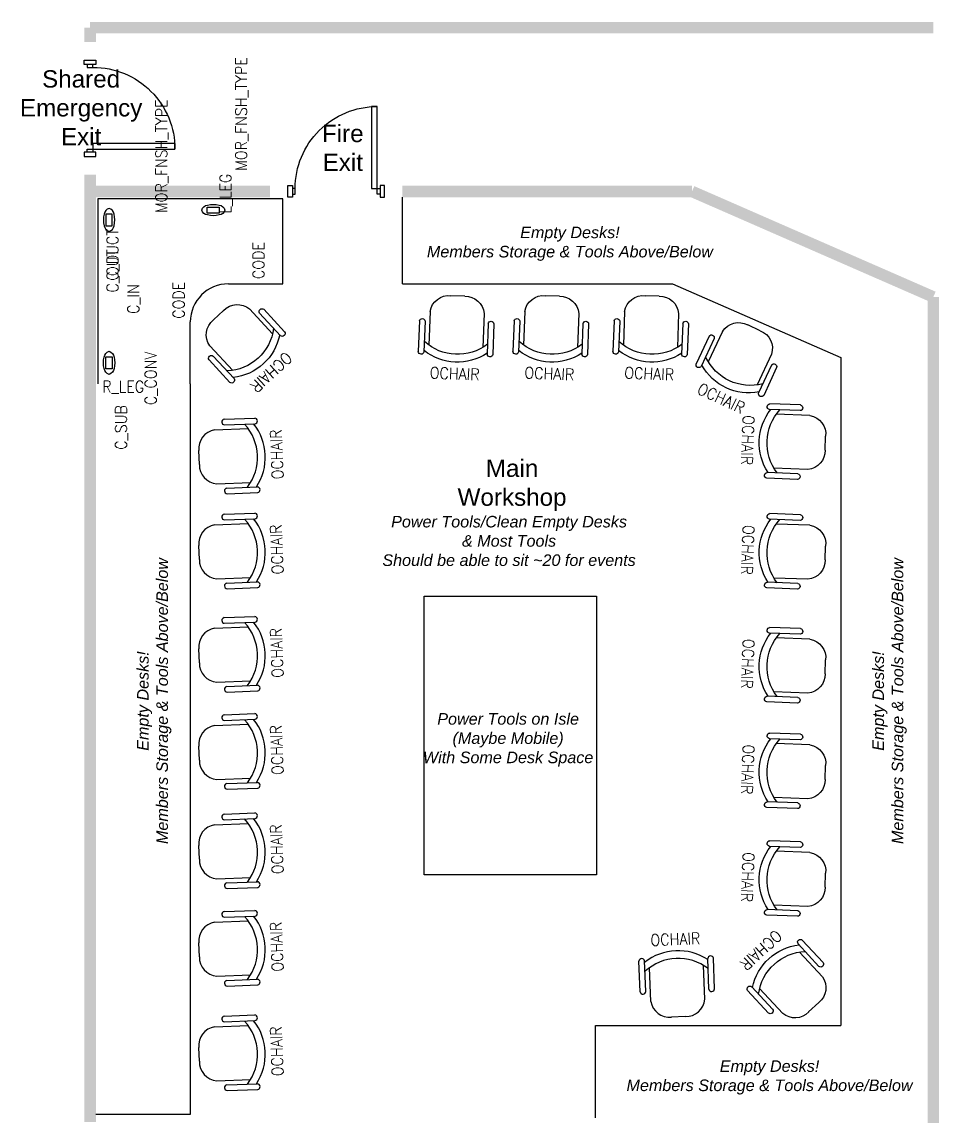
# Model space of a CAD drawing. Extents: x 174723 to 417084, y 13529 to 78714.
# Drawn here: x 328063 to 336004, y 32000 to 41475 of the extents above; entities that cross this region are included whole.
import ezdxf
from ezdxf.enums import TextEntityAlignment as Align

# ---------------------------------------------------------------- set-up
doc = ezdxf.new("R2010")
doc.units = 0
doc.linetypes.add('HIDDEN2', pattern=[4.7625, 3.175, -1.5875])
doc.layers.get('0').update_dxf_attribs({"linetype": 'CONTINUOUS'})
for name, color, linetype in [('DAMS', 34, 'CONTINUOUS'), ('DIMENSIONS', 4, 'CONTINUOUS'), ('M-CHAIRS', 212, 'CONTINUOUS'), ('M1-CABLE', 253, 'CONTINUOUS'), ('M1-CODES', 7, 'CONTINUOUS'), ('M1-DESKING', 34, 'CONTINUOUS'), ('MP-CODES', 7, 'CONTINUOUS'), ('ROOM_TEXT', 1, 'CONTINUOUS'), ('WALLS', 7, 'CONTINUOUS')]:
    doc.layers.add(name, color=color, linetype=linetype)
doc.styles.add('MORRIS_TXT', font='ROMANS.SHX', dxfattribs={"width": 0.9, "height": 75})
doc.styles.add('ROOM_TEXT', font='arial.ttf')
doc.linetypes.add('ZIGZAG', pattern='A,0.00254,-5.08,[131,ltypeshp.shx,S=5.08,R=0,X=-5.08,Y=0],-10.16,[131,ltypeshp.shx,S=5.08,R=180,X=5.08,Y=0],-5.08', length=20.32254)

# ---------------------------------------------------------------- blocks, each defined once
blk = doc.blocks.new('SINGLE_DOOR')
at = {"linetype": 'CONTINUOUS'}
for points in [[(38232.7, 49540.4), (38232.7, 49578.4), (38332.7, 49578.4), (38332.7, 49540.4)], [(38257.7, 49540.4), (38257.7, 49515.9), (38307.7, 49515.9), (38307.7, 49540.4)], [(38257.7, 48781.4), (38257.7, 48805.9), (38307.7, 48805.9), (38307.7, 48781.4)], [(38232.7, 48781.4), (38232.7, 48743.4), (38332.7, 48743.4), (38332.7, 48781.4)]]:
    blk.add_lwpolyline(points, close=True, dxfattribs=at)
blk.add_lwpolyline([(38307.7, 49465.9), (38307.7, 49515.9), (39017.7, 49515.9), (39017.7, 49465.9)], close=True)
blk.add_arc((38307.7, 49515.9), 710, 269.99997, 360)
blk = doc.blocks.new('2D-OCHAIR')
at = {"layer": 'M-CHAIRS'}
for p, q in [((-322.5, 279.1), (-322.5, 545.1)), ((-273.5, 279.1), (-273.5, 545.1)), ((-234, 193), (-234, 484.7)), ((234, 193), (234, 487)), ((273.5, 279.1), (273.5, 545.1)), ((322.5, 279.1), (322.5, 545.1)), ((60, 50), (-60, 50))]:
    blk.add_line(p, q, dxfattribs=at)
for centre, radius, start, end in [((1.7, 157.5), 465.4, 54.27251, 126.25261), ((-298, 541.4), 24.8, 8.59053, 171.40947), ((1.8, 129.2), 426.5, 50.42552, 130.19404), ((298, 541.4), 24.8, 8.59053, 171.40947), ((-298, 282.8), 24.8, 188.59053, 351.40947), ((-70.5, 214.5), 164.9, 187.50721, 273.66338), ((70.5, 214.5), 164.9, 266.33662, 352.49279), ((298, 282.8), 24.8, 188.59053, 351.40947)]:
    blk.add_arc(centre, radius, start, end, dxfattribs=at)
at = {"layer": 'MP-CODES', "style": 'MORRIS_TXT', "width": 0.9, "flags": 3}
blk.add_attdef('MOR_FNSH_TYPE', text='', height=100, dxfattribs=at).set_placement((-0.4, 822.9), align=Align.CENTER)
at = {"layer": 'MP-CODES', "style": 'MORRIS_TXT', "width": 0.9}
blk.add_attdef('CODE', text='', height=100, dxfattribs=at).set_placement((-0.4, 672.9), align=Align.CENTER)
blk = doc.blocks.new('NEW_CABLE_PORT')
at = {"layer": 'M1-CABLE', "linetype": 'CONTINUOUS'}
for p, q in [((-26.5, 148.789364), (-26.5, 45.289364)), ((26.5, 148.789364), (-26.5, 148.789364)), ((26.5, 45.289364), (26.5, 148.789364)), ((-26.5, 45.289364), (26.5, 45.289364))]:
    blk.add_line(p, q, dxfattribs=at)
blk.add_lwpolyline([(-0.633292, 196.138381, 0.317447), (-43.068537, 146.138381, 0.131295), (-43.068537, 46.138381, 0.317447), (-0.633292, -3.861619, 0.317447), (41.801953, 46.138381, 0.131295), (41.801953, 146.138381, 0.317447), (-0.633292, 196.138381)], format="xyb", dxfattribs=at)

msp = doc.modelspace()

# ---------------------------------------------------------------- linework, layer by layer
at = {"const_width": 100}
for points in [[(328653.851, 41425.26), (328653.85, 41300.022)], [(328653.851, 41425.26), (335953.851, 41425.26)], [(328653.851, 40153.265), (328653.851, 31950.33)], [(328653.851, 40007.107), (330210.841, 40007.107)], [(331357.598, 40007.107), (333864.438, 40007.107)], [(333864.438, 40007.107), (335953.851, 39093.299)], [(335953.851, 39093.299), (335953.851, 25707.107), (334396.86, 25707.11)]]:
    msp.add_lwpolyline(points, dxfattribs=at)
at = {"layer": 'DIMENSIONS', "linetype": 'ZIGZAG'}
msp.add_lwpolyline([(331546.916, 36501.964), (333038.482, 36501.964), (333038.482, 34090.425), (331546.916, 34090.425)], close=True, dxfattribs=at)
at = {"layer": 'M1-DESKING', "linetype": 'CONTINUOUS'}
for p, q in [((328721.446, 39941.71), (328721.446, 38341.71)), ((329901.446, 39941.71), (328721.446, 39941.71)), ((329851.446, 39207.107), (329901.446, 39207.107)), ((329521.446, 38341.71), (329521.446, 38877.107))]:
    msp.add_line(p, q, dxfattribs=at)
for points in [[(331357.598, 39207.107), (331357.598, 39957.732)], [(331357.598, 39207.107), (333697.147, 39207.107)], [(333697.147, 39207.107), (335153.851, 38570.015)], [(335153.851, 38570.015), (335153.851, 32785.501)], [(329521.446, 38341.71), (329521.446, 32014.847), (328703.851, 32014.846)], [(333030.442, 31985.501), (333030.442, 32785.501), (335153.851, 32785.501)]]:
    msp.add_lwpolyline(points, dxfattribs=at)
msp.add_arc((329851.446, 38877.107), 330, 90, 180, dxfattribs=at)
at = {"layer": 'WALLS'}
for p, q in [((330321.446, 39941.71), (329901.446, 39941.71)), ((330321.446, 39207.107), (330321.446, 39941.71)), ((329901.446, 39207.107), (330321.446, 39207.107))]:
    msp.add_line(p, q, dxfattribs=at)

# ---------------------------------------------------------------- block references
at = {"linetype": 'CONTINUOUS', "xscale": -1, "rotation": 90}
msp.add_blockref('NEW_CABLE_PORT', (329816.446, 39845.21), dxfattribs=at)
at = {"linetype": 'CONTINUOUS', "rotation": 180}
msp.add_blockref('NEW_CABLE_PORT', (328817.946, 39856.71), dxfattribs=at)
at = {"linetype": 'CONTINUOUS', "xscale": -1}
msp.add_blockref('NEW_CABLE_PORT', (328817.946, 38426.71), dxfattribs=at)
at = {"layer": 'DAMS', "color": 6, "linetype": 'HIDDEN2'}
ref = msp.add_blockref('2D-OCHAIR', (329730.939, 38972.109), dxfattribs=dict(at, xscale=-1, rotation=222.7719006181992))
ref.add_attrib('CODE', 'OCHAIR', dxfattribs={"layer": 'MP-CODES', "height": 100, "rotation": 222.7719006, "style": 'MORRIS_TXT', "width": 0.9}).set_placement((330187.597, 38477.877), align=Align.CENTER)
ref = msp.add_blockref('2D-OCHAIR', (331838.687, 39151.898), dxfattribs=dict(at, xscale=-1, rotation=177.7719006181992))
ref.add_attrib('CODE', 'OCHAIR', dxfattribs={"layer": 'MP-CODES', "height": 100, "rotation": 357.7719006, "style": 'MORRIS_TXT', "width": 0.9}).set_placement((331808.232, 38379.593), align=Align.CENTER)
ref = msp.add_blockref('2D-OCHAIR', (332658.304, 39151.898), dxfattribs=dict(at, xscale=-1, rotation=177.7719006181992))
ref.add_attrib('CODE', 'OCHAIR', dxfattribs={"layer": 'MP-CODES', "height": 100, "rotation": 357.7719006, "style": 'MORRIS_TXT', "width": 0.9}).set_placement((332627.849, 38379.593), align=Align.CENTER)
ref = msp.add_blockref('2D-OCHAIR', (333522.832, 39151.898), dxfattribs=dict(at, xscale=-1, rotation=177.7719006181992))
ref.add_attrib('CODE', 'OCHAIR', dxfattribs={"layer": 'MP-CODES', "height": 100, "rotation": 357.7719006, "style": 'MORRIS_TXT', "width": 0.9}).set_placement((333492.376, 38379.593), align=Align.CENTER)
ref = msp.add_blockref('2D-OCHAIR', (334422.419, 38871.689), dxfattribs=dict(at, xscale=-1, rotation=155.0829938397879))
ref.add_attrib('CODE', 'OCHAIR', dxfattribs={"layer": 'MP-CODES', "height": 100, "rotation": 335.0829938, "style": 'MORRIS_TXT', "width": 0.9}).set_placement((334096.421, 38170.898), align=Align.CENTER)
ref = msp.add_blockref('2D-OCHAIR', (335069.264, 37824.944), dxfattribs=dict(at, xscale=-1, rotation=87.77190061819924))
ref.add_attrib('CODE', 'OCHAIR', dxfattribs={"layer": 'MP-CODES', "height": 100, "rotation": 267.7719006, "style": 'MORRIS_TXT', "width": 0.9}).set_placement((334296.959, 37855.4), align=Align.CENTER)
ref = msp.add_blockref('2D-OCHAIR', (329547.736, 37701.021), dxfattribs=dict(at, rotation=272.2280993818007))
ref.add_attrib('CODE', 'OCHAIR', dxfattribs={"layer": 'MP-CODES', "height": 100, "rotation": 92.2280994, "style": 'MORRIS_TXT', "width": 0.9}).set_placement((330320.041, 37731.477), align=Align.CENTER)
ref = msp.add_blockref('2D-OCHAIR', (329547.736, 36878.275), dxfattribs=dict(at, rotation=272.2280993818007))
ref.add_attrib('CODE', 'OCHAIR', dxfattribs={"layer": 'MP-CODES', "height": 100, "rotation": 92.2280994, "style": 'MORRIS_TXT', "width": 0.9}).set_placement((330320.041, 36908.731), align=Align.CENTER)
ref = msp.add_blockref('2D-OCHAIR', (335069.264, 36874.628), dxfattribs=dict(at, xscale=-1, rotation=87.77190061819924))
ref.add_attrib('CODE', 'OCHAIR', dxfattribs={"layer": 'MP-CODES', "height": 100, "rotation": 267.7719006, "style": 'MORRIS_TXT', "width": 0.9}).set_placement((334296.959, 36905.084), align=Align.CENTER)
ref = msp.add_blockref('2D-OCHAIR', (329547.736, 35983.219), dxfattribs=dict(at, rotation=272.2280993818007))
ref.add_attrib('CODE', 'OCHAIR', dxfattribs={"layer": 'MP-CODES', "height": 100, "rotation": 92.2280994, "style": 'MORRIS_TXT', "width": 0.9}).set_placement((330320.041, 36013.675), align=Align.CENTER)
ref = msp.add_blockref('2D-OCHAIR', (335069.264, 35888.451), dxfattribs=dict(at, xscale=-1, rotation=87.77190061819924))
ref.add_attrib('CODE', 'OCHAIR', dxfattribs={"layer": 'MP-CODES', "height": 100, "rotation": 267.7719006, "style": 'MORRIS_TXT', "width": 0.9}).set_placement((334296.959, 35918.907), align=Align.CENTER)
ref = msp.add_blockref('2D-OCHAIR', (329547.736, 35141.661), dxfattribs=dict(at, rotation=272.2280993818007))
ref.add_attrib('CODE', 'OCHAIR', dxfattribs={"layer": 'MP-CODES', "height": 100, "rotation": 92.2280994, "style": 'MORRIS_TXT', "width": 0.9}).set_placement((330320.041, 35172.117), align=Align.CENTER)
ref = msp.add_blockref('2D-OCHAIR', (335069.264, 34973.996), dxfattribs=dict(at, xscale=-1, rotation=87.77190061819924))
ref.add_attrib('CODE', 'OCHAIR', dxfattribs={"layer": 'MP-CODES', "height": 100, "rotation": 267.7719006, "style": 'MORRIS_TXT', "width": 0.9}).set_placement((334296.959, 35004.451), align=Align.CENTER)
ref = msp.add_blockref('2D-OCHAIR', (329547.736, 34282.173), dxfattribs=dict(at, rotation=272.2280993818007))
ref.add_attrib('CODE', 'OCHAIR', dxfattribs={"layer": 'MP-CODES', "height": 100, "rotation": 92.2280994, "style": 'MORRIS_TXT', "width": 0.9}).set_placement((330320.041, 34312.629), align=Align.CENTER)
ref = msp.add_blockref('2D-OCHAIR', (335069.264, 34041.61), dxfattribs=dict(at, xscale=-1, rotation=87.77190061819924))
ref.add_attrib('CODE', 'OCHAIR', dxfattribs={"layer": 'MP-CODES', "height": 100, "rotation": 267.7719006, "style": 'MORRIS_TXT', "width": 0.9}).set_placement((334296.959, 34072.066), align=Align.CENTER)
ref = msp.add_blockref('2D-OCHAIR', (329547.736, 33437.873), dxfattribs=dict(at, rotation=272.2280993818007))
ref.add_attrib('CODE', 'OCHAIR', dxfattribs={"layer": 'MP-CODES', "height": 100, "rotation": 92.2280994, "style": 'MORRIS_TXT', "width": 0.9}).set_placement((330320.041, 33468.329), align=Align.CENTER)
at = {"layer": 'DAMS', "color": 6, "linetype": 'HIDDEN2', "rotation": 2.228099381800766}
msp.add_blockref('2D-OCHAIR', (333748.849, 32809.858), dxfattribs=at).add_auto_attribs({'CODE': 'OCHAIR'})
at = {"layer": 'DAMS', "color": 6, "linetype": 'HIDDEN2'}
ref = msp.add_blockref('2D-OCHAIR', (334952.542, 32905.999), dxfattribs=dict(at, xscale=-1, rotation=42.77190061819933))
ref.add_attrib('CODE', 'OCHAIR', dxfattribs={"layer": 'MP-CODES', "height": 100, "rotation": 222.7719006, "style": 'MORRIS_TXT', "width": 0.9}).set_placement((334427.976, 33473.636), align=Align.CENTER)
ref = msp.add_blockref('2D-OCHAIR', (329547.736, 32532.641), dxfattribs=dict(at, rotation=272.2280993818007))
ref.add_attrib('CODE', 'OCHAIR', dxfattribs={"layer": 'MP-CODES', "height": 100, "rotation": 92.2280994, "style": 'MORRIS_TXT', "width": 0.9}).set_placement((330320.041, 32563.097), align=Align.CENTER)
at = {"layer": 'ROOM_TEXT', "xscale": -1}
for p, rotation in [((290371.165, 89887.567), 180), ((281623.296, 1725.047), 270)]:
    msp.add_blockref('SINGLE_DOOR', p, dxfattribs=dict(at, rotation=rotation))

# ---------------------------------------------------------------- texts
at = {"layer": 'M1-CODES', "style": 'MORRIS_TXT', "width": 0.9, "flags": 3}
for p in [(330011.446, 40677.107), (329321.446, 40311.71)]:
    msp.add_attdef('MOR_FNSH_TYPE', text='', height=100, rotation=90, dxfattribs=at).set_placement(p, align=Align.CENTER)
at = {"layer": 'M1-CODES', "style": 'MORRIS_TXT', "width": 0.9}
for tag, p, s, flags in [('L_LEG', (329876.446, 39813.71), '6', 1), ('C_DUCT', (328897.446, 39234.282), 'WCD16L', 3), ('C_OUT', (328897.446, 39131.425), 'WWBG16L', 3), ('C_IN', (329078.446, 38946.139), 'WWBU16L', 3), ('C_CONV', (329228.946, 38157.568), 'STCK16L', 3), ('C_SUB', (328971.946, 37770.782), 'WSUB16L', 3)]:
    msp.add_attdef(tag, p, s, height=100, rotation=90, dxfattribs=dict(at, flags=flags))
for text, p in [('MPD36', (330161.446, 39408.536)), ('CWL16', (329471.446, 39064.568))]:
    msp.add_attdef('CODE', text=text, height=100, rotation=90, dxfattribs=at).set_placement(p, align=Align.CENTER)
at = {"layer": 'M1-CODES', "style": 'MORRIS_TXT', "width": 0.9, "flags": 1}
msp.add_attdef('R_LEG', (328759.446, 38266.71), '8', height=100, dxfattribs=at)
at = {"layer": 'ROOM_TEXT', "style": 'ROOM_TEXT'}
for s, insert, char_height, width, attachment_point in [('Shared Emergency Exit', (328576.1, 41056.596), 150, 1065.82009, 2), ('Fire \\PExit', (330841.31, 40182.578), 150, 511.55934, 8), ('{\\fArial|b0|i1|c0|p34;Empty Desks!\\PMembers Storage & Tools Above/Below}', (332807.928, 39702.619), 100, 3150.7645, 2), ('Main Workshop', (332306.853, 37685.083), 150, 1065.82009, 2), ('{\\fArial|b0|i1|c0|p34;Power Tools/Clean Empty Desks \\P& Most Tools\\PShould be able to sit ~20 for events}', (332280.867, 37197.548), 100, 3150.7645, 2), ('{\\fArial|b0|i1|c0|p34;Power Tools on Isle\\P(Maybe Mobile)\\PWith Some Desk Space}', (332272.759, 35489.798), 100, 3150.7645, 2), ('{\\fArial|b0|i1|c0|p34;Empty Desks!\\PMembers Storage & Tools Above/Below}', (334535.844, 32483.567), 100, 3150.7645, 2)]:
    msp.add_mtext(s, dxfattribs=dict(at, insert=insert, char_height=char_height, width=width, attachment_point=attachment_point))
at = {"layer": 'ROOM_TEXT', "char_height": 100, "width": 3150.7645, "attachment_point": 2, "rotation": 90, "style": 'ROOM_TEXT'}
for insert in [(329060.727, 35594.46), (335426.966, 35594.46)]:
    msp.add_mtext('{\\fArial|b0|i1|c0|p34;Empty Desks!\\PMembers Storage & Tools Above/Below}', dxfattribs=dict(at, insert=insert))

doc.saveas('drawing.dxf')
